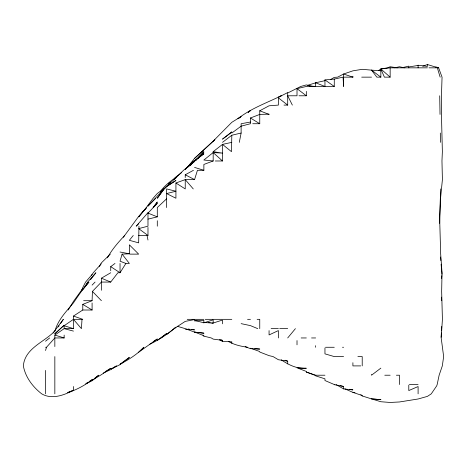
<?xml version="1.0" encoding="UTF-8"?>
<svg xmlns="http://www.w3.org/2000/svg" width="467" height="467" viewBox="0 0 467 467"><rect width="100%" height="100%" fill="white"/><g stroke="black" fill="none" stroke-linecap="round" stroke-linejoin="round"><path stroke-width="0.7" d="M439.686 223.319L440.55 198.242L442.407 179.608L441.963 160.981L442.366 151.67L441.449 114.409L441.455 95.782L442.051 77.148L438.63 67.838L436.733 67.12L435.297 67.213M250.44 122.039L241.124 123.726L241.124 133.037L231.813 135.232L231.486 151.67L222.496 144.396L213.18 151.67L213.18 160.981L203.869 164.442L203.869 170.297L197.442 170.297L194.552 179.608L185.236 179.608L175.925 183.006L175.925 198.242L166.608 193.566L175.925 191.242L166.608 188.925L166.608 207.552M54.837 346.572L54.837 335.061L64.148 328.645L73.465 328.645L73.465 316.071L82.776 310.012L82.776 304.373L92.092 300.701L92.431 291.385L101.409 282.068L110.72 282.068L117.918 272.757L120.037 272.757L125.897 263.441L129.353 263.441L122.103 254.13L129.353 253.797L129.353 244.813L138.664 254.13L129.879 254.13M440.714 188.925L439.616 216.869L440.679 254.13L442.027 272.757L441.659 291.385L442.418 319.329L441.198 337.956L443.65 356.59L442.319 365.9L439.132 375.217L437.159 384.528L436.733 385.8L431.269 393.844L427.416 396.384L418.099 398.993L399.472 401.97L390.155 402.461L380.844 401.737L371.528 398.876L380.844 399.659L371.528 398.876M82.005 319.329L81.421 328.645L73.465 319.329L64.148 325.733L64.148 328.645L73.465 331.103M441.064 337.244L441.391 332.942M441.56 330.794L441.724 326.491M441.566 278.49L441.846 275.623M441.986 274.187L441.099 264.159M138.968 226.186L138.664 242.863L129.353 240.307L133.253 235.496M239.291 142.353L241.124 133.037M54.983 330.922C58.001 319.807 66.308 311.454 73.465 302.849C78.328 295.693 83.114 288.513 88.934 282.068L82.776 289.709L87.685 282.068L95.887 272.757L90.516 279.698M122.103 254.13L120.037 261.205L125.897 263.441M45.521 350.513L46.502 347.273L54.837 337.956L64.148 337.956L64.148 335.096M81.626 290.737L82.776 287.509L85.584 282.068L92.092 274.503M81.672 290.807L82.776 288.489L73.465 301.378L68.176 310.012M99.453 266.546L100.96 263.441M107.428 257.854C111.87 249.576 118.25 242.326 124.666 235.496M91.474 275.472L93.242 272.757L101.409 263.657M123.317 237.294L138.325 216.869L146.632 207.552L138.664 216.869L146.317 207.552L153.153 198.242L157.297 193.507L163.643 188.925L162.732 190.04M86.897 283.936L87.586 282.693M160.158 191.931C164.063 185.977 170.181 181.441 175.925 177.267L174.565 178.674M58.369 326.894L59.134 325.733M60.669 323.403L63.349 319.329L53.11 332.983M153.217 207.552L157.297 202.013L153.153 207.552L157.297 203.373L147.981 213.092L147.981 226.186L138.664 228.626L147.981 235.496L147.981 227.417M188.294 166.223L194.552 158.389L214.826 139.691L194.552 158.389M287.695 337.956L295.413 328.645M174.565 178.534L175.925 176.923L181.371 172.784M192.1 162.534L193.472 160.981L185.236 169.159M195.632 160.467L196.601 159.428M198.539 157.361L203.869 151.67L195.422 160.467M147.981 212.654L136.195 226.186L138.664 223.751M193.064 162.534L203.869 152.744L195.451 160.496M189.748 165.639L194.552 160.706L203.869 153.801L197.29 158.868M92.092 285.121L95.064 282.068M191.61 163.923L196.198 159.714M213.18 141.122L231.813 122.319L241.124 116.534L238.935 118.227M101.409 262.851L110.3 254.13M190.413 165.33L191.447 164.337M166.608 186.549L164.121 188.925L157.297 198.242L163.964 188.925L166.608 186.549L175.925 180.449L166.608 186.543M155.82 198.242L147.981 206.087L166.608 186.234L175.925 177.845L174.074 179.608L183.519 170.297L194.552 161.378L187.43 167.455M166.608 198.825L157.297 207.552L157.297 216.869L147.981 219.122M194.552 160.981L185.236 169.323L186.333 168.389M54.837 331.027C44.12 342.293 24.856 348.172 23.35 365.9C25.411 377.243 32.772 386.904 41.697 393.844C51.808 399.81 63.915 395.263 73.465 390.243L73.465 386.518M231.813 132.068L222.496 139.154L231.813 131.922M237.837 118.752C250.726 108.542 266.599 102.95 281.233 95.782L278.385 97.282L287.695 92.589M213.18 151.67L222.496 153.118L213.18 152.563L203.869 160.029L213.18 160.981M166.608 334.553L175.925 327.204C167.945 333.887 159.259 339.719 149.843 344.185M45.521 341.219L49.66 337.956M160.952 337.956L166.608 333.555L157.297 340.414M168.237 183.782L170.402 182.112M222.496 142.353L231.813 135.232M93.196 379.432L92.092 380.272L101.409 374.662L110.72 368.335L105.133 371.709M94.293 378.591L98.695 375.217L92.092 380.763L85.683 383.903M380.844 368.136L371.528 375.217L371.528 374.295M110.72 270.697L110.72 266.639L114.999 263.441M231.813 133.037L241.124 126.172L250.44 123.726L250.44 117.993L259.757 114.409L269.068 114.152M378.515 70.61L380.844 68.964L387.511 67.838L390.155 66.74L397.318 67.838M153.217 341.663L157.297 338.972L138.664 352.182L143.871 347.273C137.129 354.435 128.641 359.637 120.037 364.242L129.353 357.413L120.037 364.651L111.362 368.942M86.179 383.419L87.954 382.304M89.133 381.557L92.092 379.7C84.743 385.444 76.395 389.951 67.476 392.706M174.109 328.645L185.236 321.384L194.552 319.597L194.552 320.946L203.869 320.35L203.869 322.814L195.218 320.525M330.543 79.583L334.273 77.382L337.641 77.148L343.584 74.014L352.9 70.838L362.217 69.314L371.528 70.138L376.84 77.148L380.844 77.148L380.844 68.964L390.155 67.838L427.416 67.838M283.989 105.093L287.695 105.093L287.695 92.997L300.748 86.465L306.329 84.918L312.394 86.465M101.409 290.281L101.409 278.186L110.72 272.757M111.304 368.912L116.511 365.9L110.72 369.601L103.271 373.086M185.236 177.536L185.236 174.781L193.461 170.297M252.746 123.726L259.757 123.726L259.757 110.784L269.068 105.793L278.385 105.093L278.385 97.86L287.695 105.093M68.141 392.303L73.465 390.243M422.758 66.186L427.416 64.539L436.733 67.4M203.869 322.814L213.18 319.86L213.18 323.036L222.496 320.053L222.496 323.812M307.66 85.286L315.639 82.834M292.354 105.093L287.695 95.782L297.012 95.782L297.012 88.648L306.329 86.465L334.273 86.465L334.273 79.081L343.076 77.148L343.584 86.465L343.584 74.014L352.9 77.148L352.9 76.261M402.863 67.528L408.788 66.145L408.788 67.838M394.714 67.838L399.472 66.746L404.393 67.838M309.195 85.928L315.639 86.465L315.639 82.77L324.956 80.668M231.813 142.353L222.496 144.396L222.496 160.981L215.328 160.981M409.501 66.828L418.099 65.444M315.639 82.77L324.956 86.465L324.956 79.915L334.273 79.081M429.015 67.838L436.733 67.838M438.63 67.838L437.334 67.838L440.159 77.148M343.87 77.148L352.9 77.148M361.692 77.148L371.528 77.148M390.155 77.148L384.399 77.148L380.844 68.964L390.155 77.148L390.155 67.838M299.003 95.782L306.329 95.782L306.329 91.386M138.664 235.496L147.981 235.496M83.634 300.701L92.092 300.701M82.776 310.012L92.092 310.012L92.092 302.943M73.465 319.329L82.776 319.329L73.465 316.071M187.244 319.329L194.552 319.329M195.002 319.329L203.869 319.329M205.246 319.329L213.18 319.329M213.728 319.329L222.496 319.329M223.185 319.329L231.813 319.329M247.557 319.329L250.44 319.329M257.119 319.329L259.757 319.329L259.757 328.645M271.129 328.645L278.385 328.645M279.686 328.645L287.695 328.645M301.162 337.956L306.329 337.956M311.559 337.956L315.639 337.956M45.521 347.273L46.502 347.273M247.598 347.273C241.153 346.351 234.37 344.903 228.707 341.564M325.54 347.273L334.273 347.273M342.509 347.273L343.584 347.273M343.584 356.59L334.296 356.59L324.956 353.858L324.956 347.962M357.885 356.59L362.217 356.59L362.217 365.9M360.746 365.9L352.9 365.9L352.9 362.701M281.292 359.847C288.659 364.925 297.135 369.105 306.329 368.247L297.012 367.803L306.329 371.446L306.329 372.036L315.639 375.217L324.956 375.217M384.773 375.217L390.155 375.217M396.407 375.217L399.472 375.217L399.472 384.528M409.355 384.528L418.099 384.528M219.391 339.702L222.496 341.447L231.813 341.821L231.813 343.362M245.175 346.619L250.44 348.668L259.757 349.065L254.737 348.592M371.528 70.138L380.844 70.774M203.869 322.458L213.18 323.158L211.749 322.948M185.236 329.153L194.552 329.871L191.686 329.492M335.995 384.528L343.584 388.906L352.9 389.898L349.316 389.268M194.552 332.113L203.869 333.175L194.552 332.113L185.901 328.891M188.102 329.019L189.538 329.212M222.496 341.447L222.496 340.361L213.18 339.106L211.259 337.956L203.869 336.135L202.976 334.985M208.165 322.417L210.313 322.738M287.695 363.916L287.695 361.143L278.385 359.736L273.09 356.59L269.068 355.644L259.757 352.048L259.757 351.546L251.771 348.668M120.037 252.011L129.353 253.797M334.273 384.68L343.584 386.472L343.584 388.906M241.124 323.643L250.44 325.622L257.737 328.645M352.9 392.239L354.996 392.724M340.134 385.59L343.584 386.472M177.256 326.27L185.236 328.645M194.552 167.402L203.869 170.297M54.837 335.061L64.148 337.956M64.148 325.733L73.465 328.645M360.822 394.685L362.217 395.946L371.528 398.894M285.039 360.244L287.695 361.143M306.329 372.036L314.758 375.217M220.634 339.643L222.496 340.361M259.757 110.784L269.068 114.409M194.552 332.002L203.869 335.726L203.869 336.135M147.981 213.092L157.297 216.869M101.409 278.186L110.72 282.068M334.273 384.528L324.956 380.523L324.956 378.83L315.639 375.865L315.639 375.217M344.915 388.848L352.9 392.391L362.217 395.52L362.217 395.946M185.236 174.781L194.552 179.608M82.776 304.373L92.092 310.012M250.44 117.993L259.757 123.726M175.925 183.006L185.236 188.925L185.236 179.608L193.268 188.925M110.72 266.639L120.037 272.757L120.037 263.441M324.956 79.915L334.273 86.465M371.528 70.079L380.844 77.148M297.012 88.648L306.329 95.782M213.18 152.563L222.496 160.981M92.431 291.385L101.409 300.701M147.064 235.496L147.981 240.044M440.609 256.996L440.836 260.574M441.531 297.117L441.741 300.701M439.71 95.782L440.025 114.409M440.323 133.037L440.41 142.353M427.416 64.539L427.416 66.413L418.099 65.228L418.099 67.838M418.099 393.844L418.099 386.536L408.788 390.564L408.788 385.112M315.639 345.685L315.639 347.273M297.012 340.571L297.012 344.827M278.385 337.956L278.385 330.589L269.068 334.944L269.068 330.607M250.44 348.189L250.44 348.668M157.297 220.739L157.297 226.186M54.837 356.59L54.837 393.844M45.521 370.407L45.521 393.844M64.148 325.242L54.837 333.765L64.148 325.242M250.44 110.597L248.199 112.29L250.44 110.597"/></g></svg>
